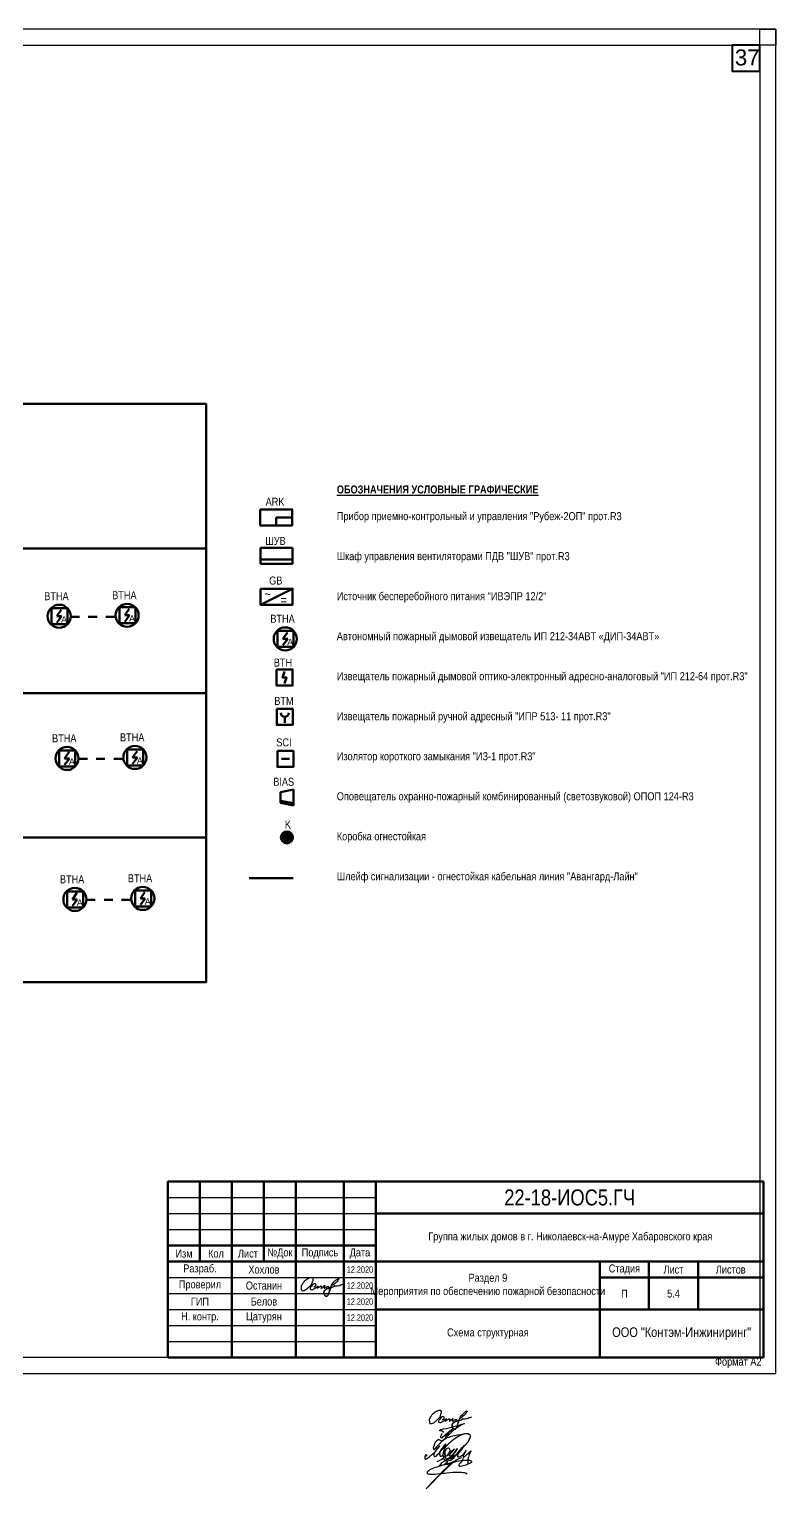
# Model space of a CAD drawing. Header units: millimetres. Extents: x -3463 to 813393, y -106315 to 159215.
# Drawn here: x 290387 to 313726, y -106315 to -60717 of the extents above; entities that cross this region are included whole.
import ezdxf

# ---------------------------------------------------------------- set-up
doc = ezdxf.new("R2010")
doc.units = ezdxf.units.MM
for name, color, linetype, lineweight in [('AFS_', 1, 'Continuous', 50), ('ALERT_', 82, 'Continuous', 50), ('ELECTRO_12_24_', 5, 'Continuous', 50), ('Структурка_этажи_', 130, 'Continuous', 50)]:
    doc.layers.add(name, color=color, linetype=linetype, lineweight=lineweight)
doc.layers.add('INNER_FRAME_', color=7, linetype='Continuous', lineweight=30, true_color=0x000000)
doc.layers.add('STAMP_DATA_', color=7, linetype='Continuous', lineweight=50, true_color=0x000000)
doc.layers.add('OUTER_FRAME_', color=92, linetype='Continuous', lineweight=30, plot=False)
doc.layers.add('STAMP_', color=7, linetype='Continuous', true_color=0x000000)
doc.layers.add('Подписи', color=5, linetype='Continuous')
doc.layers.add('Схема подключения', color=7, linetype='Continuous')
doc.styles.add('Graph_', font='ARIALN.TTF', dxfattribs={"height": 250})
doc.styles.add('Graph_2_5_', font='ARIALN.TTF', dxfattribs={"height": 2.5})
doc.styles.get("Standard").update_dxf_attribs({"font": 'arial.ttf', "height": 10000})
doc.styles.add('график', font='ARIALN.TTF', dxfattribs={"height": 250})

# ---------------------------------------------------------------- blocks, each defined once
blk = doc.blocks.new('ObjectName_')
at = {"layer": 'STAMP_DATA_', "insert": (-47.6571517695811, 6.214030749845051), "char_height": 2.5, "width": 114.9957615345784, "attachment_point": 1, "style": 'Graph_'}
blk.add_mtext('\\pi13.3045;{\\C0;Группа жилых домов в г. Николаевск-на-Амуре Хабаровского края}', dxfattribs=at)
blk = doc.blocks.new('DeveloperName_')
at = {"layer": 'STAMP_DATA_', "insert": (-725.0686068522173, 1018.014117139271), "char_height": 2.5, "width": 15.2015526054926, "attachment_point": 5, "style": 'Graph_'}
blk.add_mtext('Хохлов', dxfattribs=at)
blk = doc.blocks.new('ObjectDate_')
at = {"layer": 'STAMP_DATA_', "insert": (-695.0686068522173, 1018.014117139271), "char_height": 2, "width": 8.37324362189808, "attachment_point": 5, "style": 'Graph_'}
blk.add_mtext('12.2020', dxfattribs=at)
blk = doc.blocks.new('InspectorName_')
at = {"layer": 'STAMP_DATA_', "insert": (1043.222423664141, 4175.55843315466), "char_height": 2.5, "width": 15.2015526054926, "attachment_point": 5, "style": 'Graph_'}
blk.add_mtext('Останин', dxfattribs=at)
blk = doc.blocks.new('ObjectOrganization_')
at = {"layer": 'STAMP_DATA_', "insert": (0.1210201978719851, 0.05856187385415978), "char_height": 3, "width": 51.13551423263031, "attachment_point": 5, "style": 'Graph_'}
blk.add_mtext('ООО "Контэм-Инжиниринг"', dxfattribs=at)
blk = doc.blocks.new('*T52')
at = {"layer": 'STAMP_', "color": 0, "linetype": 'ByBlock', "lineweight": 50, "transparency": 16777216}
for p, q in [((0, 0), (18613.67142326297, 0)), ((0, 0), (0, -5500)), ((1000, 0), (1000, -2500)), ((2000, 0), (2000, -3500)), ((3000, 0), (3000, -2500)), ((4000, 0), (4000, -5500)), ((5500, 0), (5500, -5500)), ((6500, 0), (6500, -5500)), ((18613.67142326297, 0), (18613.67142326297, -5500)), ((6500, -1000), (18613.67142326297, -1000)), ((0, -2000), (6500, -2000)), ((0, -2500), (18613.67142326297, -2500)), ((13500, -2500), (13500, -5500)), ((15034.10142697889, -2500), (15034.10142697889, -4000)), ((16568.20285395777, -2500), (16568.20285395777, -4000)), ((13500, -3000), (18613.67142326297, -3000)), ((2000, -3500), (2000, -4500)), ((6500, -4000), (18613.67142326297, -4000)), ((2000, -4500), (2000, -5500)), ((0, -5500), (18613.67142326297, -5500))]:
    blk.add_line(p, q, dxfattribs=at)
at = {"layer": 'STAMP_', "color": 0, "linetype": 'ByBlock', "lineweight": -2, "transparency": 16777216}
for p, q in [((0, -500), (6500, -500)), ((0, -1000), (6500, -1000)), ((0, -1500), (6500, -1500)), ((0, -3000), (6500, -3000)), ((0, -3500), (6500, -3500)), ((0, -4000), (6500, -4000)), ((0, -4500), (6500, -4500)), ((0, -5000), (6500, -5000))]:
    blk.add_line(p, q, dxfattribs=at)
at = {"layer": 'STAMP_', "color": 0, "transparency": 16777216, "xscale": 100, "yscale": 100, "zscale": 100}
for name, p in [('ObjectName_', (11572.76281186071, -2206.754371028175)), ('DeveloperName_', (75506.86068522173, -104551.4117139271)), ('ObjectDate_', (75506.86068522173, -104551.4117139271)), ('InspectorName_', (-101322.2423664141, -420805.843315466)), ('ObjectDate_', (75506.86068522173, -105051.4117139271)), ('ObjectDate_', (75506.86068522173, -105551.4117139271)), ('ObjectDate_', (75506.86068522173, -106051.4117139271)), ('ObjectOrganization_', (16044.73369184433, -4755.85618738542))]:
    blk.add_blockref(name, p, dxfattribs=at)
at = {"layer": 'STAMP_', "color": 0, "transparency": 16777216, "attachment_point": 5}
for s, insert, char_height, width, style in [('22-18-ИОС5.ГЧ', (12556.83571163152, -500), 500, 12113.55142326303, 'Graph_2_5_'), ('Изм', (500, -2250), 250, 999.88, 'Graph_'), ('Кол', (1500, -2250), 250, 999.88, 'Graph_'), ('Лист', (2500, -2250), 250, 999.88, 'Graph_'), ('№Док', (3500, -2250), 250, 999.88, 'Graph_'), ('Подпись', (4750, -2250), 250, 1499.88, 'Graph_'), ('Дата', (6000, -2250), 250, 999.88, 'Graph_'), ('Разраб.', (1000, -2750), 250, 1999.88, 'Graph_'), ('Стадия', (14267.05071348941, -2750), 250, 1533.981426978909, 'Graph_'), ('Лист', (15801.15214046836, -2750), 250, 1533.981426978909, 'Graph_'), ('Листов', (17590.93713861034, -2750), 250, 2045.348569305213, 'Graph_'), ('Проверил', (1000, -3250), 250, 1999.88, 'Graph_'), ('Раздел 9\\PМероприятия по обеспечению пожарной безопасности', (10000, -3250), 250, 6999.88, 'Graph_'), ('ГИП', (1000, -3750), 250, 1999.88, 'Graph_'), ('Белов', (3000, -3750), 250, 1999.88, 'Graph_2_5_'), ('П', (14267.05071348941, -3500), 250, 1533.981426978909, 'Graph_'), ('5.4', (15801.15214046836, -3500), 250, 1533.981426978909, 'Graph_'), ('Н. контр.', (1000, -4250), 250, 1999.88, 'Graph_'), ('Цатурян', (3000, -4250), 250, 1999.88, 'Graph_2_5_'), ('Схема структурная', (10000, -4750), 250, 6999.88, 'Graph_')]:
    blk.add_mtext(s, dxfattribs=dict(at, insert=insert, char_height=char_height, width=width, style=style))
blk = doc.blocks.new('A$C094c292c')
at = {"layer": 'INNER_FRAME_'}
blk.add_lwpolyline([(-274.3696057990892, 206.3920596180978), (294.6303942009108, 206.3920596180978), (294.6303942009108, -203.6079403819022), (-274.3696057990892, -203.6079403819022)], close=True, dxfattribs=at)
at = {"layer": 'OUTER_FRAME_'}
for points in [[(-294.3696057990892, -208.6079403819022), (299.6303942009108, -208.6079403819022), (299.6303942009108, 211.3920596180978), (-294.3696057990892, 211.3920596180978)], [(-294.3696057990892, 206.3920596180978), (-274.3696057990892, 206.3920596180978), (-274.3696057990892, 211.3920596180978), (-294.3696057990892, 211.3920596180978)], [(294.6303942009108, 211.3920596180978), (299.6303942009108, 211.3920596180978), (299.6303942009108, 206.3920596180978), (294.6303942009108, 206.3920596180978)], [(-294.3696057990892, -208.6079403819022), (-274.3696057990892, -208.6079403819022), (-274.3696057990892, -203.6079403819022), (-294.3696057990892, -203.6079403819022)]]:
    blk.add_lwpolyline(points, close=True, dxfattribs=at)
at = {"layer": 'INNER_FRAME_', "insert": (280.6303942009108, -203.6079403819022), "char_height": 2.5, "width": 20.60658436308889, "attachment_point": 1, "style": 'Graph_2_5_'}
blk.add_mtext('Формат А2', dxfattribs=at)
at = {"layer": 'OUTER_FRAME_', "insert": (-289.5657902962557, 201.8570713203007), "char_height": 15, "attachment_point": 1, "style": 'Graph_2_5_'}
blk.add_mtext('2', dxfattribs=at)
blk = doc.blocks.new('A$Cc7060186')
at = {"layer": 'AFS_'}
for p, q in [((-82.88354372046888, -1.980640204390511), (57.11645627953112, 198.0193597956095)), ((-82.88354372046888, -1.980640204390511), (67.11645627953112, -1.980640204390511)), ((67.11645627953112, -1.980640204390511), (-82.88354372046888, -201.9806402043905))]:
    blk.add_line(p, q, dxfattribs=at)
blk.add_lwpolyline([(-247.8835437204689, 248.0193597956095), (252.1164562795311, 248.0193597956095), (252.1164562795311, -251.9806402043905), (-247.8835437204689, -251.9806402043905)], close=True, dxfattribs=at)
blk.add_circle((-7.883543720468879, -1.980640204390511), 360.6937759374287, dxfattribs=at)
blk.add_text('А', height=200, dxfattribs=at).set_placement((52.11645627953112, -201.9806402043905))
at = {"layer": 'AFS_', "insert": (-475.5773263127194, 751.2483659346763), "char_height": 250, "width": 796.970859382709, "attachment_point": 1, "style": 'Graph_'}
blk.add_mtext('BTHA', dxfattribs=at)
blk = doc.blocks.new('BIAS_')
at = {"layer": 'ALERT_'}
for p, q in [((-1.612443904769179, -1.999526734748642), (-2.412443904769361, 2.000473265251358)), ((-2.412443904769361, 2.000473265251358), (2.587556095230639, 2.000473265251358)), ((1.087556092557179, -1.99944177429613), (1.887537841678522, 2.00046697131053)), ((1.787577492812716, -1.999419746838512), (2.587556095230639, 2.000473265251358)), ((-1.612443904769179, -1.999526734748642), (1.787577492812716, -1.999419746838512))]:
    blk.add_line(p, q, dxfattribs=at)
at = {"layer": 'ALERT_', "style": 'Graph_', "flags": 8}
blk.add_attdef('DATA_', (-3.187522710111352, 2.720232642529027), '', height=2.5, dxfattribs=at)
blk = doc.blocks.new('BFK_')
at = {"layer": 'AFS_'}
h = blk.add_hatch(color=256, dxfattribs=at)
h.dxf.hatch_style = 1
h.paths.add_polyline_path([(1.875000000000028, 0, 1), (-1.875000000000028, 0, 1)])
blk.add_circle((0, 0), 1.875000000000028, dxfattribs=at)
at = {"layer": 'AFS_', "style": 'Graph_', "flags": 8}
blk.add_attdef('DATA_', (-3.125, 2.5), '', height=2.5, dxfattribs=at)
blk = doc.blocks.new('BTM_')
at = {"layer": 'AFS_'}
blk.add_line((4.440892098500626e-16, -1.875), (4.440892098500626e-16, 0), dxfattribs=at)
blk.add_lwpolyline([(-2.5, 2.5), (2.5, 2.5), (2.5, -2.5), (-2.5, -2.5)], close=True, dxfattribs=at)
blk.add_arc((4.440892098500626e-16, 1.25), 1.25, 180, 0, dxfattribs=at)
at = {"layer": 'AFS_', "style": 'Graph_', "flags": 8}
blk.add_attdef('DATA_', (-3.637143729445697, 3.257064862982464), '', height=2.5, dxfattribs=at)
blk = doc.blocks.new('BTH_')
at = {"layer": 'AFS_'}
blk.add_lwpolyline([(-2.5, 2.5), (2.5, 2.5), (2.5, -2.5), (-2.5, -2.5)], close=True, dxfattribs=at)
blk.add_lwpolyline([(0, 1.875), (-0.625, 0), (0.625, 0), (0, -1.875)], dxfattribs=at)
at = {"layer": 'AFS_', "style": 'Graph_', "flags": 8}
blk.add_attdef('DATA_', (-2.884604526272142, 3.623803538020411), '', height=2.5, dxfattribs=at)
blk = doc.blocks.new('SCI_')
at = {"layer": 'AFS_'}
blk.add_line((-1.25, 0), (1.25, 0), dxfattribs=at)
blk.add_lwpolyline([(-2.5, 2.5), (2.5, 2.5), (2.5, -2.5), (-2.5, -2.5)], close=True, dxfattribs=at)
at = {"layer": 'AFS_', "style": 'Graph_', "flags": 8}
blk.add_attdef('DATA_', (-3.125, 3.125), '', height=2.5, dxfattribs=at)
blk = doc.blocks.new('ШУН_В_З__')
at = {"layer": 'AFS_', "ltscale": 200}
for p, q in [((2138.174932444821, 2730.897792088273), (2148.174932444821, 2730.897792088273)), ((2138.174932444821, 2725.897792088273), (2138.174932444821, 2730.897792088273)), ((2148.174932444821, 2730.897792088273), (2148.174932444821, 2725.897792088273)), ((2148.174932444821, 2725.897792088273), (2138.174932444821, 2725.897792088273))]:
    blk.add_line(p, q, dxfattribs=at)
at = {"layer": 'AFS_'}
blk.add_line((2138.174932444821, 2727.245795866159), (2148.174932444821, 2727.245795866159), dxfattribs=at)
blk = doc.blocks.new('GB_')
at = {"layer": 'ELECTRO_12_24_'}
blk.add_line((-5, -2.500000000000227), (5, 2.499999999999773), dxfattribs=at)
blk.add_lwpolyline([(-5, 2.499999999999773), (5, 2.499999999999773), (5, -2.500000000000227), (-5, -2.500000000000227)], close=True, dxfattribs=at)
at = {"layer": 'ELECTRO_12_24_', "style": 'Graph_'}
for s, p in [('~', (-3.75, -0.6250000000002274)), ('=', (1.25, -2.500000000000227))]:
    blk.add_text(s, height=3, dxfattribs=at).set_placement(p)
at = {"layer": 'ELECTRO_12_24_', "style": 'Graph_', "flags": 8}
blk.add_attdef('DATA_', (-4.522722744854434, 3.758116568415517), '', height=2.5, dxfattribs=at)
blk = doc.blocks.new('ARK_')
at = {"layer": 'AFS_'}
for points in [[(-5, 2.5), (5, 2.5), (5, -2.5), (-5, -2.5)], [(0, 0), (5, 0), (5, -2.5), (0, -2.5)]]:
    blk.add_lwpolyline(points, close=True, dxfattribs=at)
at = {"layer": 'AFS_', "style": 'Graph_', "flags": 8}
blk.add_attdef('DATA_', (-5, 3.75), '', height=2.5, dxfattribs=at)

msp = doc.modelspace()

# ---------------------------------------------------------------- linework, layer by layer
at = {"layer": 'AFS_'}
for p, q in [((291687.3394885373, -79075.34203163418), (291961.5981678308, -79075.34203163418)), ((292235.8568471244, -79075.34203163418), (292510.115526418, -79075.34203163418)), ((292784.3742057115, -79075.34203163418), (293058.6328850051, -79075.34203163418)), ((291931.7803032033, -83514.98314904014), (292206.0389824968, -83514.98314904014)), ((292480.2976617904, -83514.98314904014), (292754.556341084, -83514.98314904014)), ((293028.8150203775, -83514.98314904014), (293303.0736996711, -83514.98314904014)), ((297265.035377918, -87234.310537599), (298643.742645504, -87234.310537599)), ((292177.8642876067, -87919.7808347618), (292452.1229669002, -87919.7808347618)), ((292726.3816461938, -87919.7808347618), (293000.6403254874, -87919.7808347618)), ((293274.8990047809, -87919.7808347618), (293549.1576840745, -87919.7808347618))]:
    msp.add_line(p, q, dxfattribs=at)
at = {"layer": 'Подписи', "color": 5, "lineweight": 25}
for points in [[(303351.5780752236, -104555.9115784555, 0.2185331337994827), (303291.7270906502, -104512.4933830886, 0.07668006681157544), (303245.8662570054, -104500.5130082755, -0.2500609517993816), (303217.0762360627, -104492.2315223604, -0.4055088560102642), (303226.0839474732, -104477.7587905317, -0.07103672134877442), (303336.1324399048, -104445.91885356, 0.02994640279871854), (303990.631235891, -104274.175903955, 0.05603505293378975), (303750.2622359293, -104414.0789167075, 0.03944851515345613), (303370.808973127, -104761.7957891612, -0.01635682303847945), (303186.6753881508, -104936.5201613097, 0.06026213996085578), (303039.6984351212, -105099.4927416234, -0.1037512663930657), (303028.1144779297, -105044.4962880998, -0.07238473819730169), (303091.826422506, -104859.2454312234, -0.1021207030140607), (303149.7469275529, -104793.6357261329, -0.1676361764839137), (303197.0481765801, -104770.4793917327, -0.279099338937966), (303222.1469305092, -104792.6709016948, 0.277549057101001), (303254.9686811501, -104806.1788089662, 0.1276039107861624), (303371.7743924232, -104761.7957891612, -0.06705667379106822), (303561.945884523, -104683.6430013566, -0.06332651828433021), (304132.4600027176, -104583.2988858609)], [(303291.8056586357, -104591.1454444318, 0.09608413895114129), (303246.4635904329, -104683.3462443738, 0.5663681521204066), (303293.3691289956, -104722.4144356637, -0.04637518486973739), (303618.5809572274, -104444.2491404205, -0.03734003112117105), (303388.7436755234, -104666.156218329)], [(303138.9281112934, -105462.4875615253, 0.1405706324805288), (303403.3560564267, -105271.0092142238)], [(303670.8249194408, -105272.2720726146, 0.0943317082585358), (303220.6195661807, -105575.8931382312, 0.8973524342947427), (303234.0756628299, -105600.0988020315, 0.1485568720204238), (303461.4060795093, -105467.0124487295)], [(303403.3560564267, -105271.0092142238, 0.5496033532777224), (303456.1042778241, -105394.1504483796, 0.2177377228698487), (303670.8249194408, -105272.2720726146)], [(303670.0592138553, -105461.8231268539, -0.07055322564568368), (303914.132294395, -105331.7042172565)], [(303649.6177122341, -105457.7389397002, 0.03097320804502701), (302801.677509048, -106314.8605783596)], [(302801.677509048, -106314.8605783596, -0.02154665552608834), (303670.0592138553, -105461.8231268539)], [(304218.9896394955, -105476.1091910019, 0.4987358498954879), (304210.3095762478, -105449.4927163734, 0.08322036337596006), (304103.1361090885, -105429.9039703025, 0.0300252004726493), (303879.619826057, -105445.7583585358, 0.04761905775156931), (303379.4452941203, -105561.7616258278, 0.02854201338019759), (302979.4700624691, -105688.6862261905, 0.0772021488414703), (302879.513532375, -105748.6296169176, 0.0764286386322501), (302829.5355002666, -105796.2770671262, 0.3452612041455121), (302829.5355002666, -105830.8595921411, 0.1677918909175271), (302897.1984755779, -105855.4517100467, 0.03475624909308692), (303218.5958602214, -105841.6187474108, 0.00507204731881881), (303440.0376469875, -105815.4896073951), (303627.3967969166, -105793.3820660724, -0.02688260425454991), (303809.5482542301, -105793.3820660724, -0.04489473524712308), (303988.7005064273, -105808.5722975149, -0.07894884015237508), (304050.2122175479, -105825.4793044939, -0.6537598696327912), (304050.2122175479, -105852.3771922006)], [(303461.4060795093, -105467.0124487295, 0.9287289681163985), (303482.6128203655, -105550.2202277756, 0.144962325006649), (303649.6177122341, -105457.7389397002)], [(303827.8944079624, -105546.5819930411, 0.7432693180784299), (303862.9082929874, -105609.860096754)], [(303952.6922418857, -105369.2387095108, -0.08551176315987248), (303827.8944079624, -105546.5819930411)], [(303862.9082929874, -105609.860096754, 0.1085362022390702), (304218.9896394955, -105476.1091910019)]]:
    msp.add_lwpolyline(points, format="xyb", dxfattribs=at)
at = {"layer": 'Подписи', "ltscale": 30, "end_tangent": (0.7072815249940339, -0.7069319941848111)}
for points in [[(298903.1898770785, -100114.1983999258), (298899.4931669092, -100072.3154263331), (298897.0286934642, -100002.1007237194), (298901.9576403542, -99968.84019281922), (298931.5331101312, -99918.33477653025), (298982.0601810707, -99845.65567298068), (299104.0623472264, -99740.94883111326), (299186.6293613879, -99710.15270115269), (299242.0835907763, -99711.3854937425), (299250.7110362729, -99731.09478006719), (299255.6399831629, -99795.1502566917), (299240.851354052, -99837.03323028443), (299228.5289868271, -99870.29257694466), (299214.9725944406, -99913.40715889094), (299157.0521031698, -99989.78227173371), (299084.3447712256, -100057.5337576477), (299015.332361017, -100109.2707822828), (298899.4931669092, -100111.7339989862), (298899.4055332398, -100109.5609207919), (298902.4440966515, -100111.3846485412)], [(302910.036837873, -104264.7653050176), (302906.3401277037, -104222.8823314249), (302903.8756542588, -104152.6676288112), (302908.8046011487, -104119.407097911), (302938.3800709257, -104068.901681622), (302988.9071418652, -103996.2225780725), (303110.909308021, -103891.515736205), (303193.4763221825, -103860.7196062445), (303248.9305515708, -103861.9523988343), (303257.5579970675, -103881.661685159), (303262.4869439574, -103945.7171617835), (303247.6983148465, -103987.6001353762), (303235.3759476217, -104020.8594820364), (303221.8195552351, -104063.9740639827), (303163.8990639644, -104140.3491768255), (303091.1917320201, -104208.1006627395), (303022.1793218115, -104259.8376873746), (302906.3401277037, -104262.3009040779), (302906.2524940344, -104260.1278258837), (302909.291057446, -104261.951553633)]]:
    msp.add_spline(points, degree=3, dxfattribs=at)
at = {"layer": 'Подписи', "ltscale": 30, "start_tangent": (0.7986370030917073, -0.6018130418100761), "end_tangent": (-0.9966029365718797, -0.08235646189769334)}
for points in [[(299287.4671017533, -99994.88041976301), (299337.0087409994, -99984.11568908227), (299349.9320248259, -99923.82846031917), (299262.1588552265, -99925.44376203997), (299213.1555370992, -99985.72980656681), (299181.9221813424, -100025.5628627969), (299175.4605394272, -100068.0865095837), (299183.5389331473, -100085.8489073238), (299250.3104252039, -100088.0018534606), (299288.0054228721, -100069.7006270645), (299318.7004575102, -100050.3229276037), (299383.8569861954, -100003.4933885468), (299425.3220201662, -99970.12035495994), (299401.6269485658, -100001.878086826), (299397.3203795856, -100033.098174276), (299386.5503802492, -100054.6288198738), (299419.3986993773, -100027.7158089338), (299455.4769452369, -100006.1851633361), (299484.5552280626, -99991.65100055767), (299497.4803003339, -99979.27096815614), (299523.8651891021, -99981.42391429303), (299528.7118676497, -100003.4933885468), (299515.2502627006, -100014.7969478799), (299514.1736204593, -100056.7829502469), (299543.7902244075, -100032.5605298599), (299600.87014781, -99992.72747362612), (299632.1035035668, -99953.97207470072), (299614.3317527553, -99990.03688307686), (299604.6401841125, -100035.2511204092), (299612.1784682689, -100043.3252605407), (299642.8717144622, -100041.1723144038), (299667.1051071851, -100011.0287000222), (299692.068184354, -100008.3286355606), (299696.3747533342, -99997.02507622747), (299722.7614305472, -99997.02507622747), (299732.4547876386, -99984.64504382593), (299734.0697510062, -100011.0204103498), (299761.5330704605, -100030.9357542267), (299753.9947863041, -100047.622863142), (299747.5188368527, -100057.4034913799), (299701.7472339055, -100059.0176088607), (299686.6706655888, -100070.8599968499), (299615.0507065473, -100126.8401491029), (299606.4339917047, -100155.3684617637), (299603.2040649696, -100236.1098630561), (299636.5907052202, -100284.0170594214), (299657.0522731995, -100299.0888666121), (299705.517270208, -100296.9347362353), (299722.7489114521, -100272.7123158483), (299748.5972675463, -100233.4192725105), (299765.2905876642, -100168.2873228176), (299787.3671190111, -100099.927138163), (299805.6771909489, -100050.943468733), (299841.8949353067, -99957.49044817148), (299943.5231671563, -99821.46877975223), (300023.6185540973, -99750.87512072382), (300052.9007193489, -99730.21370640231), (300071.8474767251, -99757.76265357641), (300052.9007193489, -99772.39747665284), (300034.8142026929, -99802.52924864573), (299930.6034602119, -99910.14102828337), (299885.8190773955, -99945.43726567758), (299846.201504287, -99967.8205632141), (299802.0448647036, -100052.0862591734), (299799.365778186, -100087.9758002071), (299788.6476436822, -100106.1882086938), (299730.2371192282, -100255.1003164334), (299700.7635906605, -100294.7391575037), (299650.3921141966, -100292.5968695192), (299619.8473087108, -100257.7790645978), (299598.4128281368, -100203.1418391412), (299604.3075338496, -100147.4340618124), (299624.9747726923, -100108.8835361993), (299630.5260974882, -100106.5055846891), (299630.5260974882, -100106.7696699409), (299657.6084787442, -100087.9355360886), (299729.0656895383, -100055.9527988492), (299750.9293962574, -100054.3528922333), (299770.1283239989, -100024.5029690771), (299853.3177160664, -100019.171526002), (299891.713783112, -100005.3123793399), (299917.3099688372, -99989.32160284204), (299930.1080617091, -99980.25862331523), (299933.0786643109, -99974.71993845535), (299934.6793201423, -99975.7857533714), (299934.1445759019, -99975.7857533714), (300066.3963046937, -99968.3238647042), (300121.855899409, -99947.53455259113), (300160.2501780061, -99931.54259185327), (300207.711858899, -99918.2163526511)], [(303294.3140625479, -104145.4473248548), (303343.8557017939, -104134.6825941741), (303356.7789856205, -104074.395365411), (303269.005816021, -104076.0106671317), (303220.0024978938, -104136.2967116586), (303188.7691421369, -104176.1297678887), (303182.3075002218, -104218.6534146755), (303190.3858939419, -104236.4158124155), (303257.1573859984, -104238.5687585524), (303294.8523836667, -104220.2675321563), (303325.5474183047, -104200.8898326955), (303390.70394699, -104154.0602936386), (303432.1689809607, -104120.6872600517), (303408.4739093604, -104152.4449919178), (303404.1673403801, -104183.6650793678), (303393.3973410437, -104205.1957249655), (303426.2456601718, -104178.2827140256), (303462.3239060314, -104156.7520684279), (303491.4021888571, -104142.2179056494), (303504.3272611285, -104129.8378732479), (303530.7121498967, -104131.9908193848), (303535.5588284442, -104154.0602936386), (303522.0972234951, -104165.3638529717), (303521.0205812538, -104207.3498553387), (303550.637185202, -104183.1274349517), (303607.7171086045, -104143.2943787179), (303638.9504643613, -104104.5389797925), (303621.1787135499, -104140.6037881686), (303611.487144907, -104185.818025501), (303619.0254290635, -104193.8921656325), (303649.7186752567, -104191.7392194956), (303673.9520679796, -104161.595605114), (303698.9151451485, -104158.8955406523), (303703.2217141287, -104147.5919813192), (303729.6083913418, -104147.5919813192), (303739.3017484332, -104135.2119489177), (303740.9167118007, -104161.5873154416), (303768.3800312551, -104181.5026593185), (303760.8417470986, -104198.1897682338), (303754.3657976473, -104207.9703964717), (303708.5941947, -104209.5845139525), (303693.5176263833, -104221.4269019417), (303621.8976673419, -104277.4070541947), (303613.2809524992, -104305.9353668555), (303610.0510257641, -104386.6767681479), (303643.4376660148, -104434.5839645131), (303663.8992339941, -104449.6557717039), (303712.3642310025, -104447.501641327), (303729.5958722467, -104423.2792209401), (303755.4442283409, -104383.9861776023), (303772.1375484588, -104318.8542279094), (303794.2140798056, -104250.4940432548), (303812.5241517434, -104201.5103738247), (303848.7418961013, -104108.0573532633), (303950.3701279508, -103972.035684844), (304030.4655148918, -103901.4420258156), (304059.7476801435, -103880.7806114941), (304078.6944375196, -103908.3295586682), (304059.7476801435, -103922.9643817446), (304041.6611634875, -103953.0961537375), (303937.4504210064, -104060.7079333751), (303892.66603819, -104096.0041707694), (303853.0484650815, -104118.3874683059), (303808.8918254981, -104202.6531642652), (303806.2127389805, -104238.5427052989), (303795.4946044767, -104256.7551137856), (303737.0840800228, -104405.6672215252), (303707.6105514551, -104445.3060625955), (303657.2390749911, -104443.163774611), (303626.6942695053, -104408.3459696895), (303605.2597889313, -104353.708744233), (303611.1544946441, -104298.0009669042), (303631.8217334868, -104259.4504412911), (303637.3730582828, -104257.0724897808), (303637.3730582828, -104257.3365750327), (303664.4554395387, -104238.5024411804), (303735.9126503328, -104206.519703941), (303757.7763570519, -104204.919797325), (303776.9752847934, -104175.0698741688), (303860.1646768609, -104169.7384310937), (303898.5607439065, -104155.8792844317), (303924.1569296317, -104139.8885079338), (303936.9550225036, -104130.825528407), (303939.9256251054, -104125.2868435471), (303941.5262809368, -104126.3526584632), (303940.9915366964, -104126.3526584632), (304073.2432654882, -104118.890769796), (304128.7028602036, -104098.1014576829), (304167.0971388007, -104082.109496945), (304214.5588196935, -104068.7832577429)]]:
    msp.add_spline(points, degree=3, dxfattribs=at)
at = {"layer": 'Подписи', "linetype": 'Continuous'}
msp.add_open_spline([(302810.0638609836, -105294.4756714343), (302811.1044293093, -105290.683074513), (302812.1449976275, -105286.8904775991), (302812.7650406966, -105282.777662897), (302813.8168523656, -105275.8008793234), (302813.6585556315, -105267.9026332586), (302809.4626399325, -105262.6810841276), (302805.2170854518, -105257.3977626949), (302796.8378146635, -105254.8548448845), (302790.0049406635, -105255.8952023177), (302778.3575583408, -105257.6686055525), (302771.2035314152, -105269.8539092704), (302765.612338488, -105281.1717634439), (302757.2983239302, -105298.0012318431), (302752.4399251947, -105312.9126639082), (302752.3106824467, -105331.6829175367), (302752.1656905757, -105352.7404639139), (302757.9726434061, -105378.6545835747), (302770.122288947, -105387.5085381507), (302788.5144605348, -105400.9116824432), (302821.4415465305, -105375.2197530135), (302851.2590091834, -105351.6529746368), (302941.3665886568, -105280.4347968488), (303003.0760823498, -105228.6241856082), (303055.4838790605, -105178.0081469282), (303084.4342589425, -105150.0475448756), (303110.5462040612, -105122.4514694675), (303154.3017440746, -105067.720446968), (303188.4144414971, -105025.0510430872), (303233.2510475526, -104965.8888158887), (303218.2713756273, -104971.6158201187), (303211.6841797838, -104974.1342263012), (303193.5301118242, -104989.2004784434), (303178.8252340863, -105003.5739598288), (303147.5020890245, -105034.1911910786), (303131.8293291377, -105061.6650384306), (303113.9106211374, -105090.0635568737), (303092.8789896416, -105123.3956015497), (303068.7532730112, -105158.0015007197), (303048.681807016, -105198.947428809), (303036.0292872237, -105224.7586558475), (303024.987807841, -105253.0892247274), (303036.1007530997, -105277.9636067762), (303040.3496948825, -105287.4741189494), (303047.8372847484, -105296.4793877169), (303055.8705700943, -105301.3090149178), (303085.0178991565, -105318.832447411), (303121.3491550991, -105281.3847858771), (303152.9159886884, -105247.4348533466), (303234.2675713012, -105159.9417338981), (303283.9759635972, -105095.6789864092), (303343.9984903941, -105034.5662145778), (303357.8479610095, -105020.4651831551), (303372.2465556869, -105006.5318564861), (303386.5542966472, -104984.1143098115), (303401.1540937768, -104961.2391658737), (303415.6592904637, -104929.5298992856), (303413.5036003301, -104922.3908060207), (303410.2327899644, -104911.5587203666), (303368.6057271371, -104957.2914375826), (303338.6853072094, -104991.9969183742), (303302.388273512, -105034.0988008617), (303283.3194144415, -105059.9723624154), (303264.3389329957, -105091.1978707924), (303241.9914913485, -105127.9624927952), (303219.7665632116, -105172.1462444603), (303217.6134138713, -105229.4761822089), (303216.6364251683, -105255.4895669012), (303219.7919729957, -105284.2095919638), (303231.9909397112, -105294.1256700843), (303249.3187063644, -105308.2107554688), (303284.8926454196, -105284.3566462561), (303314.6602722751, -105249.2302266522), (303354.8620778928, -105201.7912588059), (303384.4737097668, -105133.7926450088), (303384.6859087991, -105143.222408311), (303384.860451133, -105150.9787726938), (303365.1441233465, -105211.1211058735), (303382.6995784985, -105247.7058556094), (303392.9451006399, -105269.057045856), (303415.8853721628, -105282.3845354035), (303433.7985685216, -105280.9998551174), (303463.2389253983, -105278.7241316452), (303479.1006686734, -105236.7094309195), (303498.29367295, -105204.2706575333), (303517.4804579066, -105171.8423956796), (303539.9963455843, -105148.9838559269), (303542.8984502265, -105114.5438964902), (303544.7537131021, -105092.5270550414), (303538.5931883762, -105065.7771036117), (303523.2774262438, -105053.5654490157), (303501.0635606991, -105035.8537575393), (303459.5903879711, -105048.7253822177), (303431.4740690636, -105067.8524620621), (303394.0325725125, -105093.3233103692), (303380.2771835634, -105129.8871432631), (303373.9654045152, -105177.3973939656), (303368.6132660257, -105217.6842037975), (303368.6133578466, -105265.8418908804), (303387.4518143879, -105281.4390017926), (303415.9366125474, -105305.0227043345), (303487.491809641, -105254.1627429365), (303533.9117783355, -105220.4974639653), (303567.3743100474, -105196.2293419032), (303587.7754111001, -105180.8963741674), (303621.3944014916, -105146.8538887366), (303650.3735554228, -105117.5096872984), (303689.1739020357, -105074.2638893663), (303684.872918372, -105071.4438257678), (303680.7115348624, -105068.7152949884), (303636.2013552198, -105103.8308326765), (303608.2941110181, -105128.2891478701), (303587.5483188378, -105146.4710622444), (303575.9776244508, -105158.7635898902), (303560.8689130554, -105180.9893758236), (303537.0017720507, -105216.0993168741), (303504.3057342516, -105275.9970429181), (303526.3295566486, -105287.5268550455), (303537.5217198441, -105293.3861258342), (303562.8453738103, -105286.7543142526), (303582.4352138089, -105277.9636063739), (303622.6609581122, -105259.9127817168), (303638.7104278253, -105232.7590865656), (303665.1045391904, -105195.3554480388), (303705.275936191, -105138.427734436), (303769.4099892685, -105057.7567129522), (303774.7310121665, -105055.2817628994), (303780.081971501, -105052.7928886204), (303725.956267775, -105129.3824328794), (303670.8268539319, -105200.882345268), (303637.5794905471, -105244.0024041175), (303603.9670737395, -105285.2713451101), (303616.5811107764, -105294.1256699129), (303626.5708642313, -105301.137899348), (303665.5535340654, -105287.8199025705), (303699.2504424164, -105272.5762524768), (303868.6150532374, -105195.9598804577), (303904.4515184173, -105070.6979455589), (303999.3748104023, -104965.4908760129), (304029.0209808098, -104932.6329057007), (304064.430600469, -104901.7311269357), (304090.4374337504, -104867.042881818), (304110.9293692457, -104839.7104775473), (304125.5835246155, -104810.0272223069), (304144.1733590076, -104776.0583710535), (304165.9966171989, -104736.1811458333), (304193.2437224137, -104690.3978399425), (304180.0323109673, -104657.306982161), (304168.9239933202, -104629.4837809517), (304129.212904756, -104610.6337007298), (304091.676622455, -104601.8824059158), (304026.4032912897, -104586.664431998), (303967.7063818621, -104601.9842880457), (303911.7280724393, -104624.5644076183), (303844.2441184232, -104651.7855896591), (303780.711164658, -104689.5582638471), (303720.8181684362, -104731.1560777589), (303651.3515865253, -104779.4030870884), (303586.7816194938, -104832.7958282842), (303522.4511820422, -104889.1569576054), (303470.3661258863, -104934.78967368), (303418.4380902955, -104982.3682600423), (303381.5813528011, -105038.5401683166), (303343.399093003, -105096.7322531654), (303321.3916789601, -105164.1468779608), (303321.2089782702, -105242.5054454519), (303321.0394250164, -105315.2252048044), (303339.6665191101, -105397.3704925044), (303393.0822201977, -105426.3618001728), (303436.7072286652, -105450.039221169), (303503.5366328368, -105438.2623377605), (303554.074260504, -105417.7435144125), (303640.744482399, -105382.5544670611), (303679.4989317702, -105321.6544811516), (303755.316463084, -105228.1418412491), (303857.4684467325, -105102.1485320418), (304026.9019572446, -104916.952664414), (304002.5549530694, -104949.4849589332), (303974.7837069081, -104986.5927013471), (303694.8910191702, -105306.979379849), (303791.0020225393, -105317.9994445308), (303812.0743694948, -105320.4155947953), (303851.2214486608, -105307.9602993815), (303881.3434025953, -105295.2409680053), (303904.5997105585, -105285.4207322835), (303922.4762132512, -105275.4430998354), (303942.1826070556, -105256.8690411686), (303991.8680435168, -105210.0385443657), (304053.1859762082, -105108.5616007238), (304048.9143467853, -105110.2483937605), (304045.792751492, -105111.4810580849), (304007.6443203138, -105167.806306818), (303980.7965798127, -105223.9315098389), (303958.608885766, -105270.3148854985), (303944.139347435, -105316.5616313382), (303951.1885938989, -105329.3789881705), (303962.1528222868, -105349.3147965535), (304025.1751565943, -105288.3784106611), (304087.1666721115, -105226.7625060617), (304140.1237048553, -105174.1263437062), (304192.3284843275, -105120.9942927151), (304196.7212297367, -105130.9726410671), (304200.5542890439, -105139.6796335443), (304167.9827420423, -105196.439564833), (304145.8101674626, -105247.3046889021), (304094.997003288, -105363.87292459), (304098.7986425804, -105449.481953749), (304102.6002683388, -105535.090983504)], degree=3, knots=[0, 0, 0, 0, 1, 1, 1, 2, 2, 2, 3, 3, 3, 4, 4, 4, 5, 5, 5, 6, 6, 6, 7, 7, 7, 8, 8, 8, 9, 9, 9, 10, 10, 10, 11, 11, 11, 12, 12, 12, 13, 13, 13, 14, 14, 14, 15, 15, 15, 16, 16, 16, 17, 17, 17, 18, 18, 18, 19, 19, 19, 20, 20, 20, 21, 21, 21, 22, 22, 22, 23, 23, 23, 24, 24, 24, 25, 25, 25, 26, 26, 26, 27, 27, 27, 28, 28, 28, 29, 29, 29, 30, 30, 30, 31, 31, 31, 32, 32, 32, 33, 33, 33, 34, 34, 34, 35, 35, 35, 36, 36, 36, 37, 37, 37, 38, 38, 38, 39, 39, 39, 40, 40, 40, 41, 41, 41, 42, 42, 42, 43, 43, 43, 44, 44, 44, 45, 45, 45, 46, 46, 46, 47, 47, 47, 48, 48, 48, 49, 49, 49, 50, 50, 50, 51, 51, 51, 52, 52, 52, 53, 53, 53, 54, 54, 54, 55, 55, 55, 56, 56, 56, 57, 57, 57, 58, 58, 58, 59, 59, 59, 60, 60, 60, 61, 61, 61, 62, 62, 62, 63, 63, 63, 64, 64, 64, 65, 65, 65, 66, 66, 66, 67, 67, 67, 68, 68, 68, 69, 69, 69, 69], dxfattribs=at)
at = {"layer": 'Структурка_этажи_', "color": 18, "true_color": 0x000000}
for points in [[(279170.3166082047, -72420.96777001489), (295919.7495530809, -72420.96777001489), (295919.7495530809, -76937.8346573097), (279170.3166082047, -76937.8346573097)], [(279170.3166082047, -76937.8346573097), (295919.7495530809, -76937.8346573097), (295919.7495530809, -81454.7015446045), (279170.3166082047, -81454.7015446045)], [(279170.3166082047, -81454.7015446045), (295919.7495530809, -81454.7015446045), (295919.7495530809, -85971.5684318993), (279170.3166082047, -85971.5684318993)], [(279170.3166082047, -85971.5684318993), (295919.7495530809, -85971.5684318993), (295919.7495530809, -90488.4353191941), (279170.3166082047, -90488.4353191941)]]:
    msp.add_lwpolyline(points, close=True, dxfattribs=at)
at = {"layer": 'Схема подключения'}
msp.add_lwpolyline([(313226.1990169343, -61216.62221397151), (312363.7428609384, -61216.62221397151), (312363.7428609384, -62023.38985465432), (313226.1990169343, -62023.38985465432)], close=True, dxfattribs=at)
msp.add_lwpolyline([(313226.1990169343, -61216.62221397151), (312363.7428609384, -61216.62221397151), (312363.7428609384, -62023.38985465432), (313226.1990169343, -62023.38985465432)], close=True, dxfattribs=at)
at = {"layer": 'Схема подключения', "lineweight": 40}
msp.add_lwpolyline([(313226.1990169343, -61216.62221397151), (312363.7428609384, -61216.62221397151), (312363.7428609384, -62023.38985465432), (313226.1990169343, -62023.38985465432)], close=True, dxfattribs=at)

# ---------------------------------------------------------------- block references
msp.add_blockref('*T52', (294726.1990169343, -96716.62221397151))
at = {"layer": 'AFS_'}
ref = msp.add_blockref('ARK_', (298112.0426498635, -75966.70804973459), dxfattribs=dict(at, xscale=100, yscale=100, zscale=100))
ref.add_attrib('DATA_', 'ARK', (297778.735874525, -75602.27995133781), dxfattribs={"height": 250, "style": 'Graph_'})
at = {"layer": 'AFS_', "xscale": 100, "yscale": 100, "zscale": 100}
msp.add_blockref('ШУН_В_З__', (83796.74643027585, -350012.5708539943), dxfattribs=at)
at = {"layer": 'AFS_'}
for p in [(291333.4676534755, -79055.266879929), (293456.919973443, -79025.19993149745), (298400.9082071453, -79761.63020306008), (291577.9084681415, -83494.90799733496), (293701.360788109, -83464.84104890341), (291823.9924525449, -87899.70568305661), (293947.4447725124, -87869.63873462507)]:
    msp.add_blockref('A$Cc7060186', p, dxfattribs=at)
ref = msp.add_blockref('BTH_', (298370.4468216898, -80969.75016503182), dxfattribs=dict(at, xscale=100, yscale=100, zscale=100))
ref.add_attrib('DATA_', 'BTH', (298033.803744157, -80628.94817410398), dxfattribs={"height": 250, "style": 'Graph_'})
ref = msp.add_blockref('BTM_', (298374.3653616357, -82201.76759964018), dxfattribs=dict(at, xscale=100, yscale=100, zscale=100))
ref.add_attrib('DATA_', 'BTM', (298049.4189086458, -81826.76759964018), dxfattribs={"height": 250, "style": 'Graph_'})
ref = msp.add_blockref('SCI_', (298395.748821886, -83513.54645377526), dxfattribs=dict(at, xscale=100, yscale=100, zscale=100))
ref.add_attrib('DATA_', 'SCI', (298112.33760552, -83120.86121526889), dxfattribs={"height": 250, "style": 'Graph_'})
ref = msp.add_blockref('BFK_', (298444.0533819582, -85964.97816382642), dxfattribs=dict(at, xscale=100, yscale=100, zscale=100))
ref.add_attrib('DATA_', 'K', (298379.0044580419, -85690.28312344776), dxfattribs={"height": 250, "style": 'Graph_'})
at = {"layer": 'ALERT_', "xscale": 100, "yscale": 100, "zscale": 100, "rotation": 270}
msp.add_blockref('BIAS_', (298447.4243125276, -84710.54248651993), dxfattribs=at)
at = {"layer": 'ELECTRO_12_24_', "xscale": 100, "yscale": 100, "zscale": 100}
msp.add_blockref('GB_', (298119.5096902381, -78449.26069828687), dxfattribs=at)
at = {"layer": 'INNER_FRAME_', "xscale": 100, "yscale": 100, "zscale": 100}
msp.add_blockref('A$C094c292c', (283763.1595968436, -81855.82817578007), dxfattribs=at)

# ---------------------------------------------------------------- texts
at = {"insert": (312406.909974532, -61349.22583445942), "char_height": 500, "width": 791.3639638870956, "attachment_point": 1}
msp.add_mtext('\\pi37.73519;37', dxfattribs=at)
at = {"layer": 'AFS_', "insert": (298088.0290307465, -76704.24883366565), "char_height": 250, "width": 1406.370298701571, "attachment_point": 5, "style": 'график'}
msp.add_mtext('ШУВ', dxfattribs=at)
at = {"layer": 'ALERT_', "insert": (298016.1058531023, -84102.40117597074), "char_height": 250, "attachment_point": 1, "style": 'Graph_'}
msp.add_mtext('BIAS', dxfattribs=at)
at = {"layer": 'ELECTRO_12_24_', "insert": (298094.5404930082, -77942.66863416269), "char_height": 250, "width": 1406.370298701571, "attachment_point": 5, "style": 'график'}
msp.add_mtext('GB', dxfattribs=at)
at = {"layer": 'STAMP_', "insert": (299753.2469514313, -74970.35713686791), "char_height": 250, "width": 13626.58324872272, "attachment_point": 1, "style": 'Graph_'}
msp.add_mtext('\\pi-750,l1000,t1000;{\\fArial Narrow|b1|i0|c204|p34;\\LОБОЗНАЧЕНИЯ УСЛОВНЫЕ ГРАФИЧЕСКИЕ\\P\\fArial Narrow|b0|i0|c204|p34;\\P\\pi0,l0,tz;}Прибор приемно-контрольный и управления "Рубеж-2ОП" прот.R3\\P\\P\\PШкаф управления вентиляторами ПДВ "ШУВ" прот.R3\\P\\P\\PИсточник бесперебойного питания "ИВЭПР 12/2"\\P\\P\\PАвтономный пожарный дымовой извещатель ИП 212-34АВТ «ДИП-34АВТ»\\P\\P\\PИзвещатель пожарный дымовой оптико-электронный адресно-аналоговый "ИП 212-64 прот.R3"\\P\\P\\PИзвещатель пожарный ручной адресный "ИПР 513- 11 прот.R3"\\P\\P\\PИзолятор короткого замыкания "ИЗ-1 прот.R3"\\P\\P\\PОповещатель охранно-пожарный комбинированный (светозвуковой) ОПОП 124-R3\\P\\P\\PКоробка огнестойкая\\P\\P\\PШлейф сигнализации - огнестойкая кабельная линия "Авангард-Лайн"', dxfattribs=at)

doc.saveas('drawing.dxf')
